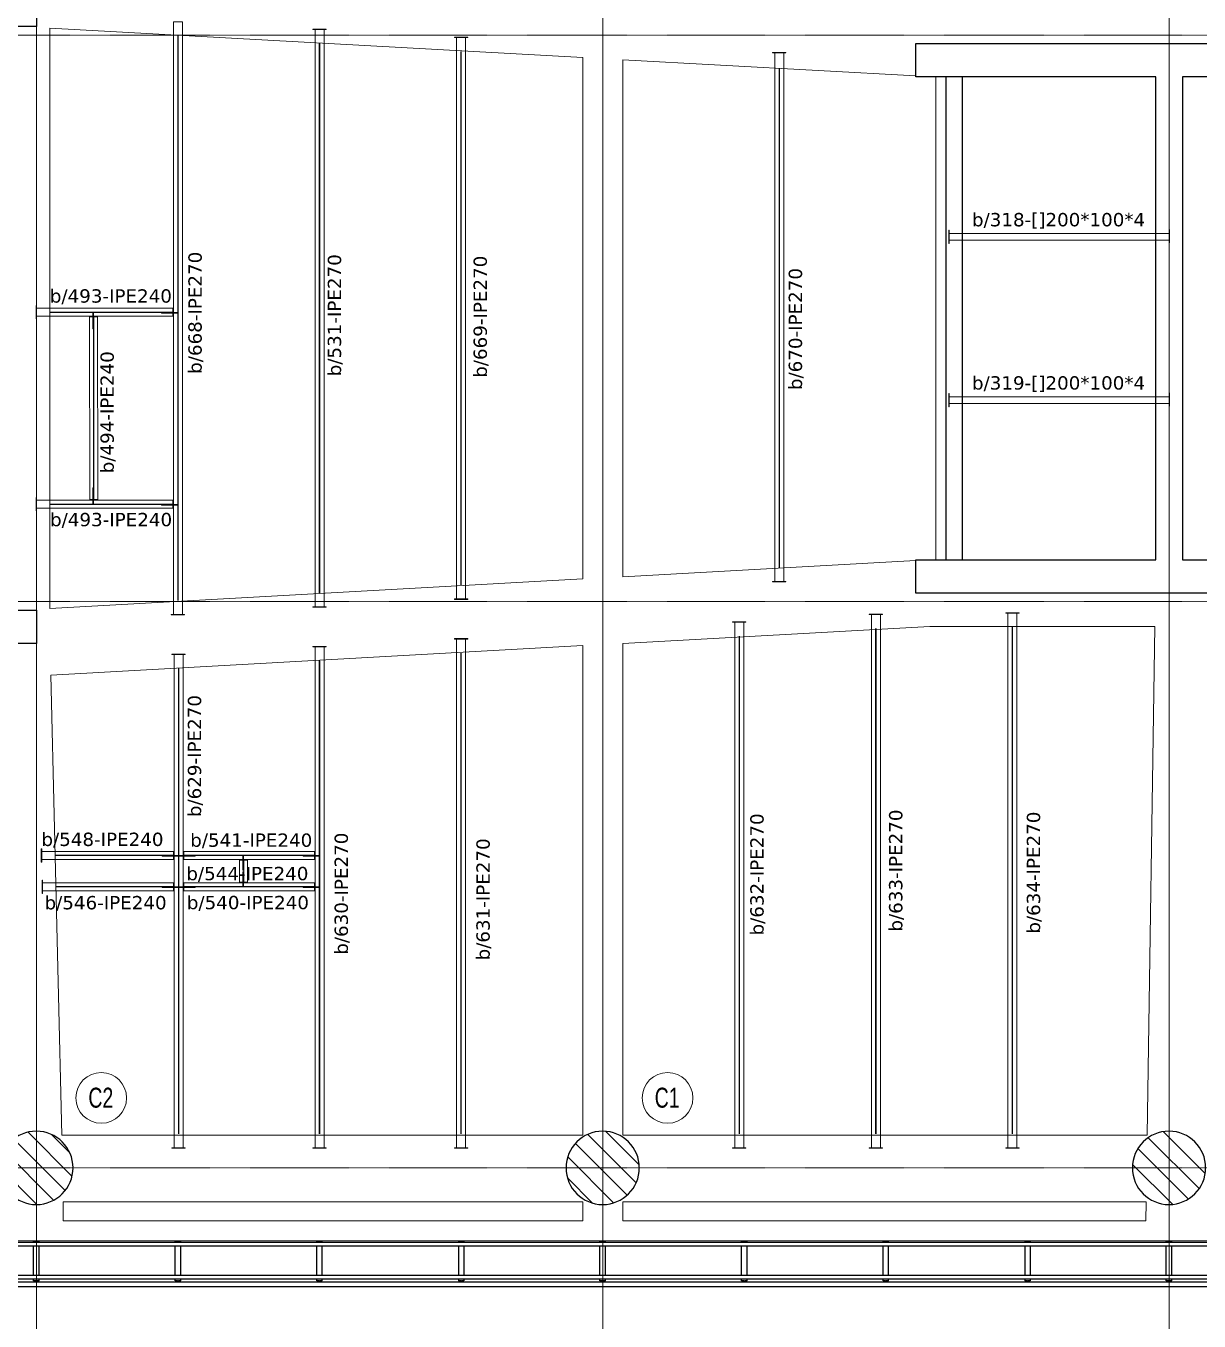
# Model space of a CAD drawing. Header units: millimetres. Extents: x -900 to 75397, y -21218 to 30654.
# Drawn here: x 20300 to 37909, y -2299 to 17138 of the extents above; entities that cross this region are included whole.
import ezdxf
from ezdxf.enums import TextEntityAlignment as Align

# ---------------------------------------------------------------- set-up
doc = ezdxf.new("R2010")
doc.units = ezdxf.units.MM
doc.header["$LTSCALE"] = 0.9
doc.linetypes.add('Grid Line', pattern=[3.33375, 1.905, -0.47625, 0.47625, -0.47625])
for name, color, linetype, lineweight in [('0-3', 250, 'Continuous', 5), ('A_ALMA', 255, 'Continuous', 5), ('E_COLUMNAS', 1, 'Continuous', 18), ('E_COLUMNAS-3', 1, 'Continuous', 35), ('E_COLUMNAS-4', 1, 'Continuous', 25), ('E_EJES-1', 8, 'Grid Line', 9), ('E_MUROS-1', 2, 'Continuous', 25), ('E_TEXTO', 3, 'Continuous', 9), ('E_VIGAS', 5, 'Continuous', 9), ('E_VIGAS-1', 5, 'Continuous', 25), ('E_VIGAS-2', 1, 'Continuous', 25), ('P-PLATINA', 6, 'Continuous', 15), ('VIGAS_HCB', 253, 'Continuous', 15)]:
    doc.layers.add(name, color=color, linetype=linetype, lineweight=lineweight)
doc.styles.add('Arial Narrow', font='', dxfattribs={"width": 0.85, "height": 0.3})
doc.styles.add('VERDANA', font='verdana.ttf')
doc.styles.get('Arial Narrow').set_extended_font_data('Arial Narrow')

# ---------------------------------------------------------------- blocks, each defined once
blk = doc.blocks.new('EST_SFM_VIGA-METALICA-SECCION-C - EST_SFM_VIGA-METALICA-UPN100-1527742-PLANTA DE PISO 14 N_E_ _56_55m')
at = {"layer": 'E_VIGAS-2'}
for p, q in [((34.044, 0.018), (-34.827, 0.018)), ((-34.827, -0.032), (34.044, -0.032))]:
    blk.add_line(p, q, dxfattribs=at)
blk = doc.blocks.new('EST_SFM_VIGA-METALICA-SECCION-C - EST_SFM_VIGA-METALICA-UPN100-1527772-PLANTA DE PISO 14 N_E_ _56_55m')
at = {"layer": 'E_VIGAS-2'}
for p, q in [((34.942, 0.032), (-34.929, 0.032)), ((-34.929, -0.018), (34.942, -0.018))]:
    blk.add_line(p, q, dxfattribs=at)
blk = doc.blocks.new('DCTIB_CNI_EST_MOD-1A-FAC_0001_rvt-2-PLANTA DE PISO 14 N_E_ _56_55m')
at = {"layer": 'E_VIGAS-1'}
for p, q in [((-57.203, 139.567), (-57.121, 139.567)), ((-57.203, 139.545), (-57.203, 139.567)), ((-57.121, 139.545), (-57.121, 139.567)), ((-55.078, 139.567), (-54.996, 139.567)), ((-55.078, 139.545), (-55.078, 139.567)), ((-54.996, 139.545), (-54.996, 139.567)), ((-52.953, 139.567), (-52.871, 139.567)), ((-52.953, 139.545), (-52.953, 139.567)), ((-52.871, 139.545), (-52.871, 139.567)), ((-50.828, 139.567), (-50.746, 139.567)), ((-50.828, 139.567), (-50.828, 139.545)), ((-50.746, 139.567), (-50.746, 139.545)), ((-48.703, 139.567), (-48.621, 139.567)), ((-48.703, 139.545), (-48.703, 139.567)), ((-48.621, 139.545), (-48.621, 139.567)), ((-46.578, 139.567), (-46.496, 139.567)), ((-46.578, 139.545), (-46.578, 139.567)), ((-46.496, 139.545), (-46.496, 139.567)), ((-44.453, 139.567), (-44.371, 139.567)), ((-44.453, 139.545), (-44.453, 139.567)), ((-44.371, 139.545), (-44.371, 139.567)), ((-42.328, 139.567), (-42.246, 139.567)), ((-42.328, 139.567), (-42.328, 139.545)), ((-42.246, 139.567), (-42.246, 139.545)), ((-40.203, 139.567), (-40.121, 139.567)), ((-40.203, 139.545), (-40.203, 139.567)), ((-40.121, 139.545), (-40.121, 139.567)), ((-57.203, 139.045), (-57.203, 139.495)), ((-57.121, 139.045), (-57.121, 139.495)), ((-55.078, 139.045), (-55.078, 139.495)), ((-54.996, 139.045), (-54.996, 139.495)), ((-52.953, 139.045), (-52.953, 139.495)), ((-52.871, 139.045), (-52.871, 139.495)), ((-50.828, 139.495), (-50.828, 139.045)), ((-50.746, 139.495), (-50.746, 139.045)), ((-48.703, 139.045), (-48.703, 139.495)), ((-48.621, 139.045), (-48.621, 139.495)), ((-46.578, 139.045), (-46.578, 139.495)), ((-46.496, 139.045), (-46.496, 139.495)), ((-44.453, 139.045), (-44.453, 139.495)), ((-44.371, 139.045), (-44.371, 139.495)), ((-42.328, 139.495), (-42.328, 139.045)), ((-42.246, 139.495), (-42.246, 139.045)), ((-40.203, 139.045), (-40.203, 139.495)), ((-40.121, 139.045), (-40.121, 139.495)), ((-57.203, 138.967), (-57.203, 138.995)), ((-57.121, 138.967), (-57.121, 138.995)), ((-55.078, 138.967), (-55.078, 138.995)), ((-54.996, 138.967), (-54.996, 138.995)), ((-52.953, 138.967), (-52.953, 138.995)), ((-52.871, 138.967), (-52.871, 138.995)), ((-50.828, 138.995), (-50.828, 138.967)), ((-50.746, 138.995), (-50.746, 138.967)), ((-48.703, 138.967), (-48.703, 138.995)), ((-48.621, 138.967), (-48.621, 138.995)), ((-46.578, 138.967), (-46.578, 138.995)), ((-46.496, 138.967), (-46.496, 138.995)), ((-44.453, 138.967), (-44.453, 138.995)), ((-44.371, 138.967), (-44.371, 138.995)), ((-42.328, 138.995), (-42.328, 138.967)), ((-42.246, 138.995), (-42.246, 138.967)), ((-40.203, 138.967), (-40.203, 138.995)), ((-40.121, 138.967), (-40.121, 138.995)), ((-70.353, 138.882), (-9.971, 138.882)), ((-9.977, 138.947), (-70.348, 138.947)), ((-57.203, 138.966), (-57.203, 138.967)), ((-57.203, 138.967), (-57.121, 138.967)), ((-57.176, 138.966), (-57.203, 138.966)), ((-57.165, 138.961), (-57.165, 138.966)), ((-57.165, 138.947), (-57.165, 138.961)), ((-57.16, 138.966), (-57.16, 138.961)), ((-57.16, 138.961), (-57.16, 138.947)), ((-57.121, 138.966), (-57.149, 138.966)), ((-57.121, 138.967), (-57.121, 138.966)), ((-55.078, 138.966), (-55.078, 138.967)), ((-55.078, 138.967), (-54.996, 138.967)), ((-55.05, 138.966), (-55.078, 138.966)), ((-55.04, 138.961), (-55.04, 138.966)), ((-55.04, 138.947), (-55.04, 138.961)), ((-55.035, 138.966), (-55.035, 138.961)), ((-55.035, 138.961), (-55.035, 138.947)), ((-54.996, 138.966), (-55.024, 138.966)), ((-54.996, 138.967), (-54.996, 138.966)), ((-52.953, 138.966), (-52.953, 138.967)), ((-52.953, 138.967), (-52.871, 138.967)), ((-52.925, 138.966), (-52.953, 138.966)), ((-52.915, 138.961), (-52.915, 138.966)), ((-52.915, 138.947), (-52.915, 138.961)), ((-52.91, 138.966), (-52.91, 138.961)), ((-52.91, 138.961), (-52.91, 138.947)), ((-52.871, 138.966), (-52.899, 138.966)), ((-52.871, 138.967), (-52.871, 138.966)), ((-50.828, 138.967), (-50.746, 138.967)), ((-50.828, 138.966), (-50.828, 138.967)), ((-50.8, 138.966), (-50.828, 138.966)), ((-50.79, 138.961), (-50.79, 138.966)), ((-50.79, 138.947), (-50.79, 138.961)), ((-50.785, 138.966), (-50.785, 138.961)), ((-50.785, 138.961), (-50.785, 138.947)), ((-50.746, 138.966), (-50.774, 138.966)), ((-50.746, 138.967), (-50.746, 138.966)), ((-48.703, 138.966), (-48.703, 138.967)), ((-48.703, 138.967), (-48.621, 138.967)), ((-48.676, 138.966), (-48.703, 138.966)), ((-48.665, 138.961), (-48.665, 138.966)), ((-48.665, 138.947), (-48.665, 138.961)), ((-48.66, 138.966), (-48.66, 138.961)), ((-48.66, 138.961), (-48.66, 138.947)), ((-48.621, 138.966), (-48.649, 138.966)), ((-48.621, 138.967), (-48.621, 138.966)), ((-46.578, 138.966), (-46.578, 138.967)), ((-46.578, 138.967), (-46.496, 138.967)), ((-46.55, 138.966), (-46.578, 138.966)), ((-46.54, 138.961), (-46.54, 138.966)), ((-46.54, 138.947), (-46.54, 138.961)), ((-46.535, 138.966), (-46.535, 138.961)), ((-46.535, 138.961), (-46.535, 138.947)), ((-46.496, 138.966), (-46.524, 138.966)), ((-46.496, 138.967), (-46.496, 138.966)), ((-44.453, 138.966), (-44.453, 138.967)), ((-44.453, 138.967), (-44.371, 138.967)), ((-44.425, 138.966), (-44.453, 138.966)), ((-44.415, 138.961), (-44.415, 138.966)), ((-44.415, 138.947), (-44.415, 138.961)), ((-44.41, 138.966), (-44.41, 138.961)), ((-44.41, 138.961), (-44.41, 138.947)), ((-44.371, 138.966), (-44.399, 138.966)), ((-44.371, 138.967), (-44.371, 138.966)), ((-42.328, 138.967), (-42.246, 138.967)), ((-42.328, 138.966), (-42.328, 138.967)), ((-42.3, 138.966), (-42.328, 138.966)), ((-42.29, 138.961), (-42.29, 138.966)), ((-42.29, 138.947), (-42.29, 138.961)), ((-42.285, 138.966), (-42.285, 138.961)), ((-42.285, 138.961), (-42.285, 138.947)), ((-42.246, 138.966), (-42.274, 138.966)), ((-42.246, 138.967), (-42.246, 138.966)), ((-40.203, 138.966), (-40.203, 138.967)), ((-40.203, 138.967), (-40.121, 138.967)), ((-40.176, 138.966), (-40.203, 138.966)), ((-40.165, 138.961), (-40.165, 138.966)), ((-40.165, 138.947), (-40.165, 138.961)), ((-40.16, 138.966), (-40.16, 138.961)), ((-40.16, 138.961), (-40.16, 138.947)), ((-40.121, 138.966), (-40.149, 138.966)), ((-40.121, 138.967), (-40.121, 138.966))]:
    blk.add_line(p, q, dxfattribs=at)
for points, knots in [([(-57.176, 138.966), (-57.175, 138.966), (-57.173, 138.966), (-57.171, 138.966), (-57.168, 138.965), (-57.167, 138.964), (-57.165, 138.963), (-57.165, 138.962), (-57.165, 138.961)], [0, 0, 0, 0, 0.142857, 0.285714, 0.428571, 0.571429, 0.785714, 1, 1, 1, 1]), ([(-57.165, 138.961), (-57.165, 138.962), (-57.165, 138.963), (-57.167, 138.965), (-57.168, 138.965), (-57.17, 138.966), (-57.171, 138.966), (-57.173, 138.966), (-57.174, 138.966), (-57.176, 138.966)], [0, 0, 0, 0, 0.285714, 0.428571, 0.571429, 0.678571, 0.732143, 0.785714, 1, 1, 1, 1]), ([(-57.149, 138.966), (-57.15, 138.966), (-57.152, 138.966), (-57.154, 138.966), (-57.156, 138.965), (-57.158, 138.964), (-57.16, 138.963), (-57.16, 138.962), (-57.16, 138.961)], [0, 0, 0, 0, 0.142857, 0.285714, 0.428571, 0.571429, 0.785714, 1, 1, 1, 1]), ([(-57.16, 138.961), (-57.16, 138.962), (-57.159, 138.963), (-57.158, 138.965), (-57.156, 138.965), (-57.155, 138.966), (-57.154, 138.966), (-57.152, 138.966), (-57.15, 138.966), (-57.149, 138.966)], [0, 0, 0, 0, 0.285714, 0.428571, 0.571429, 0.678571, 0.732143, 0.785714, 1, 1, 1, 1]), ([(-55.05, 138.966), (-55.049, 138.966), (-55.048, 138.966), (-55.045, 138.966), (-55.043, 138.965), (-55.041, 138.964), (-55.04, 138.963), (-55.04, 138.962), (-55.04, 138.961)], [0, 0, 0, 0, 0.142857, 0.285714, 0.428571, 0.571429, 0.785714, 1, 1, 1, 1]), ([(-55.04, 138.961), (-55.04, 138.962), (-55.04, 138.963), (-55.042, 138.965), (-55.043, 138.965), (-55.045, 138.966), (-55.046, 138.966), (-55.047, 138.966), (-55.049, 138.966), (-55.05, 138.966)], [0, 0, 0, 0, 0.285714, 0.428571, 0.571429, 0.678571, 0.732143, 0.785714, 1, 1, 1, 1]), ([(-55.024, 138.966), (-55.025, 138.966), (-55.026, 138.966), (-55.029, 138.966), (-55.031, 138.965), (-55.033, 138.964), (-55.034, 138.963), (-55.035, 138.962), (-55.035, 138.961)], [0, 0, 0, 0, 0.142857, 0.285714, 0.428571, 0.571429, 0.785714, 1, 1, 1, 1]), ([(-55.035, 138.961), (-55.035, 138.962), (-55.034, 138.963), (-55.033, 138.965), (-55.031, 138.965), (-55.03, 138.966), (-55.029, 138.966), (-55.027, 138.966), (-55.025, 138.966), (-55.024, 138.966)], [0, 0, 0, 0, 0.285714, 0.428571, 0.571429, 0.678571, 0.732143, 0.785714, 1, 1, 1, 1]), ([(-52.925, 138.966), (-52.924, 138.966), (-52.923, 138.966), (-52.92, 138.966), (-52.918, 138.965), (-52.916, 138.964), (-52.915, 138.963), (-52.915, 138.962), (-52.915, 138.961)], [0, 0, 0, 0, 0.142857, 0.285714, 0.428571, 0.571429, 0.785714, 1, 1, 1, 1]), ([(-52.915, 138.961), (-52.915, 138.962), (-52.915, 138.963), (-52.917, 138.965), (-52.918, 138.965), (-52.92, 138.966), (-52.921, 138.966), (-52.922, 138.966), (-52.924, 138.966), (-52.925, 138.966)], [0, 0, 0, 0, 0.285714, 0.428571, 0.571429, 0.678571, 0.732143, 0.785714, 1, 1, 1, 1]), ([(-52.899, 138.966), (-52.9, 138.966), (-52.901, 138.966), (-52.904, 138.966), (-52.906, 138.965), (-52.908, 138.964), (-52.909, 138.963), (-52.91, 138.962), (-52.91, 138.961)], [0, 0, 0, 0, 0.142857, 0.285714, 0.428571, 0.571429, 0.785714, 1, 1, 1, 1]), ([(-52.91, 138.961), (-52.91, 138.962), (-52.909, 138.963), (-52.908, 138.965), (-52.906, 138.965), (-52.905, 138.966), (-52.904, 138.966), (-52.902, 138.966), (-52.9, 138.966), (-52.899, 138.966)], [0, 0, 0, 0, 0.285714, 0.428571, 0.571429, 0.678571, 0.732143, 0.785714, 1, 1, 1, 1]), ([(-50.79, 138.961), (-50.79, 138.962), (-50.79, 138.963), (-50.792, 138.965), (-50.793, 138.965), (-50.795, 138.966), (-50.796, 138.966), (-50.797, 138.966), (-50.799, 138.966), (-50.8, 138.966)], [0, 0, 0, 0, 0.285714, 0.428571, 0.571429, 0.678571, 0.732143, 0.785714, 1, 1, 1, 1]), ([(-50.8, 138.966), (-50.799, 138.966), (-50.798, 138.966), (-50.795, 138.966), (-50.793, 138.965), (-50.791, 138.964), (-50.79, 138.963), (-50.79, 138.962), (-50.79, 138.961)], [0, 0, 0, 0, 0.142857, 0.285714, 0.428571, 0.571429, 0.785714, 1, 1, 1, 1]), ([(-50.785, 138.961), (-50.785, 138.962), (-50.784, 138.963), (-50.783, 138.965), (-50.781, 138.965), (-50.78, 138.966), (-50.779, 138.966), (-50.777, 138.966), (-50.775, 138.966), (-50.774, 138.966)], [0, 0, 0, 0, 0.285714, 0.428571, 0.571429, 0.678571, 0.732143, 0.785714, 1, 1, 1, 1]), ([(-50.774, 138.966), (-50.775, 138.966), (-50.776, 138.966), (-50.779, 138.966), (-50.781, 138.965), (-50.783, 138.964), (-50.784, 138.963), (-50.785, 138.962), (-50.785, 138.961)], [0, 0, 0, 0, 0.142857, 0.285714, 0.428571, 0.571429, 0.785714, 1, 1, 1, 1]), ([(-48.676, 138.966), (-48.675, 138.966), (-48.673, 138.966), (-48.671, 138.966), (-48.668, 138.965), (-48.667, 138.964), (-48.665, 138.963), (-48.665, 138.962), (-48.665, 138.961)], [0, 0, 0, 0, 0.142857, 0.285714, 0.428571, 0.571429, 0.785714, 1, 1, 1, 1]), ([(-48.665, 138.961), (-48.665, 138.962), (-48.665, 138.963), (-48.667, 138.965), (-48.668, 138.965), (-48.67, 138.966), (-48.671, 138.966), (-48.673, 138.966), (-48.674, 138.966), (-48.676, 138.966)], [0, 0, 0, 0, 0.285714, 0.428571, 0.571429, 0.678571, 0.732143, 0.785714, 1, 1, 1, 1]), ([(-48.649, 138.966), (-48.65, 138.966), (-48.652, 138.966), (-48.654, 138.966), (-48.656, 138.965), (-48.658, 138.964), (-48.66, 138.963), (-48.66, 138.962), (-48.66, 138.961)], [0, 0, 0, 0, 0.142857, 0.285714, 0.428571, 0.571429, 0.785714, 1, 1, 1, 1]), ([(-48.66, 138.961), (-48.66, 138.962), (-48.659, 138.963), (-48.658, 138.965), (-48.656, 138.965), (-48.655, 138.966), (-48.654, 138.966), (-48.652, 138.966), (-48.65, 138.966), (-48.649, 138.966)], [0, 0, 0, 0, 0.285714, 0.428571, 0.571429, 0.678571, 0.732143, 0.785714, 1, 1, 1, 1]), ([(-46.55, 138.966), (-46.549, 138.966), (-46.548, 138.966), (-46.545, 138.966), (-46.543, 138.965), (-46.541, 138.964), (-46.54, 138.963), (-46.54, 138.962), (-46.54, 138.961)], [0, 0, 0, 0, 0.142857, 0.285714, 0.428571, 0.571429, 0.785714, 1, 1, 1, 1]), ([(-46.54, 138.961), (-46.54, 138.962), (-46.54, 138.963), (-46.542, 138.965), (-46.543, 138.965), (-46.545, 138.966), (-46.546, 138.966), (-46.547, 138.966), (-46.549, 138.966), (-46.55, 138.966)], [0, 0, 0, 0, 0.285714, 0.428571, 0.571429, 0.678571, 0.732143, 0.785714, 1, 1, 1, 1]), ([(-46.524, 138.966), (-46.525, 138.966), (-46.526, 138.966), (-46.529, 138.966), (-46.531, 138.965), (-46.533, 138.964), (-46.534, 138.963), (-46.535, 138.962), (-46.535, 138.961)], [0, 0, 0, 0, 0.142857, 0.285714, 0.428571, 0.571429, 0.785714, 1, 1, 1, 1]), ([(-46.535, 138.961), (-46.535, 138.962), (-46.534, 138.963), (-46.533, 138.965), (-46.531, 138.965), (-46.53, 138.966), (-46.529, 138.966), (-46.527, 138.966), (-46.525, 138.966), (-46.524, 138.966)], [0, 0, 0, 0, 0.285714, 0.428571, 0.571429, 0.678571, 0.732143, 0.785714, 1, 1, 1, 1]), ([(-44.425, 138.966), (-44.424, 138.966), (-44.423, 138.966), (-44.42, 138.966), (-44.418, 138.965), (-44.416, 138.964), (-44.415, 138.963), (-44.415, 138.962), (-44.415, 138.961)], [0, 0, 0, 0, 0.142857, 0.285714, 0.428571, 0.571429, 0.785714, 1, 1, 1, 1]), ([(-44.415, 138.961), (-44.415, 138.962), (-44.415, 138.963), (-44.417, 138.965), (-44.418, 138.965), (-44.42, 138.966), (-44.421, 138.966), (-44.422, 138.966), (-44.424, 138.966), (-44.425, 138.966)], [0, 0, 0, 0, 0.285714, 0.428571, 0.571429, 0.678571, 0.732143, 0.785714, 1, 1, 1, 1]), ([(-44.399, 138.966), (-44.4, 138.966), (-44.401, 138.966), (-44.404, 138.966), (-44.406, 138.965), (-44.408, 138.964), (-44.409, 138.963), (-44.41, 138.962), (-44.41, 138.961)], [0, 0, 0, 0, 0.142857, 0.285714, 0.428571, 0.571429, 0.785714, 1, 1, 1, 1]), ([(-44.41, 138.961), (-44.41, 138.962), (-44.409, 138.963), (-44.408, 138.965), (-44.406, 138.965), (-44.405, 138.966), (-44.404, 138.966), (-44.402, 138.966), (-44.4, 138.966), (-44.399, 138.966)], [0, 0, 0, 0, 0.285714, 0.428571, 0.571429, 0.678571, 0.732143, 0.785714, 1, 1, 1, 1]), ([(-42.29, 138.961), (-42.29, 138.962), (-42.29, 138.963), (-42.292, 138.965), (-42.293, 138.965), (-42.295, 138.966), (-42.296, 138.966), (-42.297, 138.966), (-42.299, 138.966), (-42.3, 138.966)], [0, 0, 0, 0, 0.285714, 0.428571, 0.571429, 0.678571, 0.732143, 0.785714, 1, 1, 1, 1]), ([(-42.3, 138.966), (-42.299, 138.966), (-42.298, 138.966), (-42.295, 138.966), (-42.293, 138.965), (-42.291, 138.964), (-42.29, 138.963), (-42.29, 138.962), (-42.29, 138.961)], [0, 0, 0, 0, 0.142857, 0.285714, 0.428571, 0.571429, 0.785714, 1, 1, 1, 1]), ([(-42.285, 138.961), (-42.285, 138.962), (-42.284, 138.963), (-42.283, 138.965), (-42.281, 138.965), (-42.28, 138.966), (-42.279, 138.966), (-42.277, 138.966), (-42.275, 138.966), (-42.274, 138.966)], [0, 0, 0, 0, 0.285714, 0.428571, 0.571429, 0.678571, 0.732143, 0.785714, 1, 1, 1, 1]), ([(-42.274, 138.966), (-42.275, 138.966), (-42.276, 138.966), (-42.279, 138.966), (-42.281, 138.965), (-42.283, 138.964), (-42.284, 138.963), (-42.285, 138.962), (-42.285, 138.961)], [0, 0, 0, 0, 0.142857, 0.285714, 0.428571, 0.571429, 0.785714, 1, 1, 1, 1]), ([(-40.176, 138.966), (-40.175, 138.966), (-40.173, 138.966), (-40.171, 138.966), (-40.168, 138.965), (-40.167, 138.964), (-40.165, 138.963), (-40.165, 138.962), (-40.165, 138.961)], [0, 0, 0, 0, 0.142857, 0.285714, 0.428571, 0.571429, 0.785714, 1, 1, 1, 1]), ([(-40.165, 138.961), (-40.165, 138.962), (-40.165, 138.963), (-40.167, 138.965), (-40.168, 138.965), (-40.17, 138.966), (-40.171, 138.966), (-40.173, 138.966), (-40.174, 138.966), (-40.176, 138.966)], [0, 0, 0, 0, 0.285714, 0.428571, 0.571429, 0.678571, 0.732143, 0.785714, 1, 1, 1, 1]), ([(-40.149, 138.966), (-40.15, 138.966), (-40.152, 138.966), (-40.154, 138.966), (-40.156, 138.965), (-40.158, 138.964), (-40.16, 138.963), (-40.16, 138.962), (-40.16, 138.961)], [0, 0, 0, 0, 0.142857, 0.285714, 0.428571, 0.571429, 0.785714, 1, 1, 1, 1]), ([(-40.16, 138.961), (-40.16, 138.962), (-40.159, 138.963), (-40.158, 138.965), (-40.156, 138.965), (-40.155, 138.966), (-40.154, 138.966), (-40.152, 138.966), (-40.15, 138.966), (-40.149, 138.966)], [0, 0, 0, 0, 0.285714, 0.428571, 0.571429, 0.678571, 0.732143, 0.785714, 1, 1, 1, 1])]:
    blk.add_open_spline(points, degree=3, knots=knots, dxfattribs=at)
for name, p in [('EST_SFM_VIGA-METALICA-SECCION-C - EST_SFM_VIGA-METALICA-UPN100-1527742-PLANTA DE PISO 14 N_E_ _56_55m', (-39.77, 139.527)), ('EST_SFM_VIGA-METALICA-SECCION-C - EST_SFM_VIGA-METALICA-UPN100-1527772-PLANTA DE PISO 14 N_E_ _56_55m', (-40.169, 139.013))]:
    blk.add_blockref(name, p, dxfattribs=at)
blk = doc.blocks.new('EST_SCM_COLUMNA-SECCION-CIRCULAR - EST_SCM_COLUMNA-CONCRETO-CIRCULAR_Ø_110cm-V38-PLANTA DE PISO 14 N_E_ _56_55m')
at = {"layer": 'E_COLUMNAS'}
h = blk.add_hatch(dxfattribs=at)
h.set_pattern_fill('FP_8', color=256, style=0, pattern_type=2)
h.set_pattern_definition([(135, (57.162, -140.662), (-0.15909903, -0.15909903), [])])
h.paths.add_polyline_path([(-0.041, -0.548), (0.041, -0.548), (0.122, -0.536), (0.201, -0.512), (0.275, -0.476), (0.343, -0.43), (0.403, -0.374), (0.454, -0.31), (0.496, -0.239), (0.526, -0.162), (0.544, -0.082), (0.55, 0), (0.544, 0.082), (0.526, 0.162), (0.496, 0.239), (0.454, 0.31), (0.403, 0.374), (0.343, 0.43), (0.271, 0.478), (0.201, 0.512), (0.122, 0.536), (0.041, 0.548), (-0.041, 0.548), (-0.122, 0.536), (-0.201, 0.512), (-0.275, 0.476), (-0.343, 0.43), (-0.403, 0.374), (-0.454, 0.31), (-0.496, 0.239), (-0.526, 0.162), (-0.544, 0.082), (-0.55, 0), (-0.544, -0.082), (-0.526, -0.162), (-0.496, -0.239), (-0.454, -0.31), (-0.403, -0.374), (-0.343, -0.43), (-0.275, -0.476), (-0.201, -0.512), (-0.122, -0.536), (-0.06, -0.546)])
at = {"layer": 'E_COLUMNAS-4'}
for start, end in [(360, 180), (180, 360)]:
    blk.add_arc((0, 0), 0.55, start, end, dxfattribs=at)
blk = doc.blocks.new('EST_SCM_COLUMNA-SECCION-CIRCULAR - EST_SCM_COLUMNA-CONCRETO-CIRCULAR_Ø_110cm-V39-PLANTA DE PISO 14 N_E_ _56_55m')
at = {"layer": 'E_COLUMNAS'}
h = blk.add_hatch(dxfattribs=at)
h.set_pattern_fill('FP_9', color=256, style=0, pattern_type=2)
h.set_pattern_definition([(135, (48.662, -140.662), (-0.15909903, -0.15909903), [])])
h.paths.add_polyline_path([(-0.021, -0.548), (0.041, -0.548), (0.122, -0.536), (0.201, -0.512), (0.275, -0.476), (0.343, -0.43), (0.403, -0.374), (0.454, -0.31), (0.496, -0.239), (0.526, -0.162), (0.544, -0.082), (0.55, 0), (0.544, 0.082), (0.526, 0.162), (0.496, 0.239), (0.454, 0.31), (0.403, 0.374), (0.343, 0.43), (0.271, 0.478), (0.201, 0.512), (0.122, 0.536), (0.041, 0.548), (-0.041, 0.548), (-0.122, 0.536), (-0.201, 0.512), (-0.275, 0.476), (-0.343, 0.43), (-0.403, 0.374), (-0.454, 0.31), (-0.496, 0.239), (-0.526, 0.162), (-0.544, 0.082), (-0.55, 0), (-0.544, -0.082), (-0.526, -0.162), (-0.496, -0.239), (-0.454, -0.31), (-0.403, -0.374), (-0.343, -0.43), (-0.275, -0.476), (-0.201, -0.512), (-0.122, -0.536), (-0.041, -0.548)])
at = {"layer": 'E_COLUMNAS-4'}
for start, end in [(360, 180), (180, 360)]:
    blk.add_arc((0, 0), 0.55, start, end, dxfattribs=at)
blk = doc.blocks.new('EST_SCM_COLUMNA-SECCION-CIRCULAR - EST_SCM_COLUMNA-CONCRETO-CIRCULAR_Ø_110cm-V40-PLANTA DE PISO 14 N_E_ _56_55m')
at = {"layer": 'E_COLUMNAS'}
h = blk.add_hatch(dxfattribs=at)
h.set_pattern_fill('FP_10', color=256, style=0, pattern_type=2)
h.set_pattern_definition([(135, (40.162, -140.662), (-0.15909903, -0.15909903), [])])
h.paths.add_polyline_path([(-0.041, -0.548), (0.041, -0.548), (0.122, -0.536), (0.201, -0.512), (0.275, -0.476), (0.343, -0.43), (0.403, -0.374), (0.454, -0.31), (0.496, -0.239), (0.526, -0.162), (0.544, -0.082), (0.55, 0), (0.544, 0.082), (0.526, 0.162), (0.496, 0.239), (0.454, 0.31), (0.403, 0.374), (0.343, 0.43), (0.271, 0.478), (0.201, 0.512), (0.122, 0.536), (0.041, 0.548), (-0.041, 0.548), (-0.122, 0.536), (-0.201, 0.512), (-0.275, 0.476), (-0.343, 0.43), (-0.403, 0.374), (-0.454, 0.31), (-0.496, 0.239), (-0.526, 0.162), (-0.544, 0.082), (-0.55, 0), (-0.544, -0.082), (-0.526, -0.162), (-0.496, -0.239), (-0.454, -0.31), (-0.403, -0.374), (-0.343, -0.43), (-0.275, -0.476), (-0.201, -0.512), (-0.122, -0.536), (-0.06, -0.546)])
at = {"layer": 'E_COLUMNAS-4'}
for start, end in [(360, 180), (180, 360)]:
    blk.add_arc((0, 0), 0.55, start, end, dxfattribs=at)
blk = doc.blocks.new('CNI_TAG COLUMNAS CONCRETO MARCA - CNI_COLUMNA CONCRETO-582370-PLANTA DE PISO 14 N_E_ _56_55m')
at = {"layer": 'E_TEXTO'}
for start, end in [(360, 180), (180, 360)]:
    blk.add_arc((0.00026, -0.00015), 0.00254, start, end, dxfattribs=at)

msp = doc.modelspace()

# ---------------------------------------------------------------- linework, layer by layer
at = {"layer": 'A_ALMA'}
for p, q in [((22579.1, 8513.5), (22579.1, 16989.6)), ((22585.7, 8513.5), (22585.7, 16989.6)), ((24704.1, 8630.9), (24704.1, 16872)), ((24710.7, 8630.9), (24710.7, 16872)), ((26829.1, 8748.2), (26829.1, 16754.4)), ((26835.7, 8748.2), (26835.7, 16754.4)), ((31604.1, 9001.8), (31604.1, 16500.3)), ((31610.7, 9002.1), (31610.7, 16500)), ((20668.6, 12842.7), (22504.9, 12842.7)), ((20668.6, 12836.5), (22505.9, 12836.5)), ((21314.4, 10028.2), (21314.4, 12770.4)), ((21320.6, 10028.2), (21320.6, 12770.4)), ((20668.6, 9961.1), (22504.9, 9961.1)), ((20668.6, 9954.9), (22505.9, 9954.9)), ((31004.1, 510), (31004.1, 7978.3)), ((31010.7, 510), (31010.7, 7978.3)), ((33054.1, 510), (33054.1, 8096)), ((33060.7, 510), (33060.7, 8096)), ((35104.1, 510), (35104.1, 8115.2)), ((35110.7, 510), (35110.7, 8115.2)), ((24704.1, 512.8), (24704.1, 7609.3)), ((24710.7, 512.8), (24710.7, 7609.3)), ((26829.1, 510), (26829.1, 7726.7)), ((26835.7, 510), (26835.7, 7726.7)), ((22589.3, 510), (22589.3, 7492.5)), ((22595.9, 510), (22595.9, 7492.5)), ((20747.4, 4691.9), (22515.1, 4691.9)), ((20747.4, 4685.7), (22516.1, 4685.7)), ((22670.1, 4693), (24629.9, 4693)), ((22671.1, 4686.8), (24630.9, 4686.8)), ((23564.5, 4467), (23564.5, 4618.7)), ((23570.7, 4288.7), (23570.7, 4619.5)), ((23565.5, 4288.7), (23565.5, 4442.8)), ((20760.1, 4222.2), (22514.7, 4222.2)), ((20760.1, 4216), (22514.7, 4216)), ((22671.1, 4222.2), (24630.9, 4222.2)), ((22671.1, 4216), (24630.9, 4216))]:
    msp.add_line(p, q, dxfattribs=at)
at = {"layer": 'E_EJES-1'}
for p, q in [((20457.4, -4386.1), (20457.4, 29754.4)), ((28957.4, -4386.1), (28957.4, 29754.4)), ((37457.4, -4386.1), (37457.4, 29754.4)), ((20457.4, -4505.6), (20457.4, 29714.8)), ((28957.4, -4505.6), (28957.4, 29714.8)), ((37457.4, -4505.6), (37457.4, 29714.8)), ((0, 17000), (74491, 17000)), ((0, 8500), (74491, 8500)), ((0, 0), (74491, 0))]:
    msp.add_line(p, q, dxfattribs=at)
at = {"layer": 'E_MUROS-1'}
for points in [[(20457.5, 17630.2), (20457.5, 17130.2), (16057.5, 17130.2), (16057.5, 8370.2), (20457.6, 8370.2), (20457.6, 7870.2), (11957.6, 7870.2), (11957.6, 8370.2), (15657.5, 8370.2), (15657.5, 17130.2), (11957.5, 17130.2), (11957.5, 17630.2)], [(41257.5, 16875.2), (41257.5, 16375.2), (37657.5, 16375.2), (37657.5, 9125.2), (41257.6, 9125.2), (41257.6, 8625.2), (33657.6, 8625.2), (33657.6, 9125.2), (37257.5, 9125.2), (37257.5, 16375.2), (33657.5, 16375.2), (33657.5, 16875.2)], [(34107.6, 16375.2), (34107.6, 9125.2), (34357.6, 9125.2), (34357.6, 16375.2)]]:
    msp.add_lwpolyline(points, close=True, dxfattribs=at)
at = {"layer": 'E_VIGAS', "color": 30, "true_color": 0xf26722}
for points in [[(9558.4, 26595.9), (9558.5, -1095.9), (65358.6, -1095.8), (65358.6, 26595.9)], [(37130.1, 490.1), (37246, 8125.2), (33866.4, 8125.2), (29258.4, 7870.7), (29258.4, 490.1)], [(28658.4, 490.1), (28658.4, 7837.5), (20672.4, 7396.4), (20838.3, 490.1)], [(37115, -509.9), (29258.4, -509.9), (29258.4, -795.9), (37110.6, -795.9)]]:
    msp.add_lwpolyline(points, close=True, dxfattribs=at)
for points in [[(20658.6, 8397.2), (28658.4, 8839.1), (28658.4, 16663.4), (20658.6, 17106.2), (20658.6, 8397.2)], [(33658.6, 16386.6), (29258.4, 16630.2), (29258.4, 8872.2), (33658.6, 9115.2)], [(34358.6, 9125.2), (33958.6, 9125.2), (33958.6, 16375.2), (34358.6, 16375.2), (34358.6, 9125.2)], [(20858.4, -795.9), (28658.4, -795.9), (28658.4, -509.9), (20858.4, -509.9), (20858.4, -795.9)]]:
    msp.add_lwpolyline(points, dxfattribs=at)
at = {"layer": 'P-PLATINA'}
for points in [[(21304.5, 12593.5), (21314.5, 12593.5), (21314.5, 12837.5), (21304.5, 12837.5)], [(22579.1, 12836.5), (22579.1, 12826.5), (22335.1, 12826.5), (22335.1, 12836.5)], [(21304.5, 10205.1), (21314.5, 10205.1), (21314.5, 9961.1), (21304.5, 9961.1)], [(22579.1, 9954.9), (22579.1, 9944.9), (22335.1, 9944.9), (22335.1, 9954.9)], [(22346.3, 4685.7), (22346.3, 4675.7), (22590.3, 4675.7), (22590.3, 4685.7)], [(22596.9, 4686.8), (22596.9, 4676.8), (22840.9, 4676.8), (22840.9, 4686.8)], [(23564.5, 4467), (23564.5, 4686.8), (23554.5, 4686.8), (23554.5, 4467)], [(24705.1, 4686.8), (24705.1, 4676.8), (24461.1, 4676.8), (24461.1, 4686.8)], [(23554.5, 4442.8), (23564.5, 4442.8), (23564.5, 4223), (23554.5, 4223)], [(22344.9, 4216), (22344.9, 4206), (22588.9, 4206), (22588.9, 4216)], [(22595.5, 4216), (22595.5, 4206), (22839.5, 4206), (22839.5, 4216)], [(24703.7, 4216), (24703.7, 4206), (24459.7, 4206), (24459.7, 4216)]]:
    msp.add_lwpolyline(points, close=True, dxfattribs=at)
at = {"layer": 'VIGAS_HCB'}
for points in [[(22514.9, 17199.6), (22649.9, 17199.6), (22649.9, 8303.5), (22514.9, 8303.5)], [(24639.9, 8420.9), (24774.9, 8420.9), (24774.9, 17082), (24639.9, 17082)], [(26764.9, 8538.2), (26899.9, 8538.2), (26899.9, 16964.4), (26764.9, 16964.4)], [(31540, 16733.3), (31675, 16733.3), (31674.9, 8801.8), (31539.9, 8801.8)], [(34151.6, 14072.8), (34151.6, 13872.8), (34157.6, 13872.8), (34157.6, 14072.8)], [(37457.6, 13922.8), (34370.3, 13922.8), (34157.6, 13922.8), (34157.6, 14022.8), (37457.6, 14022.8)], [(37457.6, 14082.8), (37457.6, 13882.8), (37463.6, 13882.8), (37463.6, 14082.8)], [(22504.9, 12780.2), (20458.6, 12780.2), (20458.6, 12900.2), (22504.9, 12900.2)], [(21257.6, 10028.5), (21377.6, 10028.5), (21377.5, 12770.2), (21257.5, 12770.2)], [(34151.6, 11622.8), (34151.6, 11422.8), (34157.6, 11422.8), (34157.6, 11622.8)], [(37457.6, 11472.8), (34370.3, 11472.8), (34157.6, 11472.8), (34157.6, 11572.8), (37457.6, 11572.8)], [(37457.6, 11632.8), (37457.6, 11432.8), (37463.6, 11432.8), (37463.6, 11632.8)], [(20458.6, 10018.5), (22504.9, 10018.5), (22504.9, 9898.5), (20458.6, 9898.5)], [(30939.9, 300), (31074.9, 300), (31074.9, 8188.3), (30939.9, 8188.3)], [(32989.9, 300), (33124.9, 300), (33124.9, 8306), (32989.9, 8306)], [(35039.9, 300), (35174.9, 300), (35174.9, 8325.2), (35039.9, 8325.2)], [(24639.9, 7819.3), (24774.9, 7819.3), (24774.9, 300), (24639.9, 300)], [(26764.9, 7936.7), (26899.9, 7936.7), (26899.9, 300), (26764.9, 300)], [(22525.1, 7702.5), (22660.1, 7702.5), (22660.1, 300), (22525.1, 300)], [(22515.1, 4629.1), (20537.4, 4628.8), (20537.4, 4748.8), (22515.1, 4749.1)], [(24629.9, 4629.1), (22670.1, 4629.1), (22670.1, 4749.1), (24629.9, 4749.1)], [(23507.6, 4288.7), (23627.6, 4288.7), (23627.6, 4619.5), (23507.6, 4619.5)], [(22514.7, 4159.1), (20550.1, 4158.9), (20550.1, 4278.9), (22514.7, 4279.1)], [(24630.9, 4159.1), (22671.1, 4158.3), (22671.1, 4278.3), (24630.9, 4279.1)]]:
    msp.add_lwpolyline(points, close=True, dxfattribs=at)
at = {"layer": 'VIGAS_HCB', "color": 8}
for points in [[(24807.4, 17088), (24607.4, 17088), (24607.4, 17082), (24807.4, 17082)], [(26932.4, 16970.4), (26732.4, 16970.4), (26732.4, 16964.4), (26932.4, 16964.4)], [(31707.5, 16739.3), (31507.5, 16739.3), (31507.5, 16733.3), (31707.5, 16733.3)], [(20452.6, 12940.2), (20452.6, 12740.2), (20458.6, 12740.2), (20458.6, 12940.2)], [(20452.6, 10058.5), (20452.6, 9858.5), (20458.6, 9858.5), (20458.6, 10058.5)], [(31707.4, 8801.8), (31507.4, 8801.8), (31507.4, 8795.8), (31707.4, 8795.8)], [(24807.4, 8420.9), (24607.4, 8420.9), (24607.4, 8414.9), (24807.4, 8414.9)], [(26932.4, 8538.2), (26732.4, 8538.2), (26732.4, 8532.2), (26932.4, 8532.2)], [(22682.4, 8303.5), (22482.4, 8303.5), (22482.4, 8297.5), (22682.4, 8297.5)], [(31107.4, 8194.3), (30907.4, 8194.3), (30907.4, 8188.3), (31107.4, 8188.3)], [(33157.4, 8312), (32957.4, 8312), (32957.4, 8306), (33157.4, 8306)], [(35207.4, 8331.2), (35007.4, 8331.2), (35007.4, 8325.2), (35207.4, 8325.2)], [(24807.4, 7825.3), (24607.4, 7825.3), (24607.4, 7819.3), (24807.4, 7819.3)], [(26932.4, 7942.7), (26732.4, 7942.7), (26732.4, 7936.7), (26932.4, 7936.7)], [(22692.6, 7708.5), (22492.6, 7708.5), (22492.6, 7702.5), (22692.6, 7702.5)], [(20531.4, 4788.8), (20531.4, 4588.8), (20537.4, 4588.8), (20537.4, 4788.8)], [(20544.1, 4318.9), (20544.1, 4118.9), (20550.1, 4118.9), (20550.1, 4318.9)], [(22692.6, 300), (22492.6, 300), (22492.6, 294), (22692.6, 294)], [(24807.4, 300), (24607.4, 300), (24607.4, 294), (24807.4, 294)], [(26932.4, 300), (26732.4, 300), (26732.4, 294), (26932.4, 294)], [(31107.4, 300), (30907.4, 300), (30907.4, 294), (31107.4, 294)], [(33157.4, 300), (32957.4, 300), (32957.4, 294), (33157.4, 294)], [(35207.4, 300), (35007.4, 300), (35007.4, 294), (35207.4, 294)]]:
    msp.add_lwpolyline(points, close=True, dxfattribs=at)

# ---------------------------------------------------------------- block references
at = {"layer": '0-3', "xscale": 1000.000000000014, "yscale": 1000.000000000014, "zscale": 1000.000000000014}
msp.add_blockref('DCTIB_CNI_EST_MOD-1A-FAC_0001_rvt-2-PLANTA DE PISO 14 N_E_ _56_55m', (77619.5, -140662.4), dxfattribs=at)
at = {"layer": 'E_COLUMNAS-3', "xscale": 1000.000000000014, "yscale": 1000.000000000014, "zscale": 1000.000000000014}
for name, p in [('EST_SCM_COLUMNA-SECCION-CIRCULAR - EST_SCM_COLUMNA-CONCRETO-CIRCULAR_Ø_110cm-V38-PLANTA DE PISO 14 N_E_ _56_55m', (20457.4, 0)), ('EST_SCM_COLUMNA-SECCION-CIRCULAR - EST_SCM_COLUMNA-CONCRETO-CIRCULAR_Ø_110cm-V39-PLANTA DE PISO 14 N_E_ _56_55m', (28957.4, 0)), ('EST_SCM_COLUMNA-SECCION-CIRCULAR - EST_SCM_COLUMNA-CONCRETO-CIRCULAR_Ø_110cm-V40-PLANTA DE PISO 14 N_E_ _56_55m', (37457.4, 0))]:
    msp.add_blockref(name, p, dxfattribs=at)
at = {"layer": 'E_TEXTO', "xscale": 150000.0000000019, "yscale": 150000.0000000019, "zscale": 150000.0000000019}
for p in [(21392.5, 1072.2), (29892.5, 1072.2)]:
    msp.add_blockref('CNI_TAG COLUMNAS CONCRETO MARCA - CNI_COLUMNA CONCRETO-582370-PLANTA DE PISO 14 N_E_ _56_55m', p, dxfattribs=at)

# ---------------------------------------------------------------- texts
at = {"layer": 'E_TEXTO', "style": 'VERDANA'}
for s, p in [('b/318-[]200*100*4', (35799.6, 14130.2)), ('b/319-[]200*100*4', (35799.6, 11680.2))]:
    msp.add_text(s, height=200, dxfattribs=at).set_placement(p, align=Align.CENTER)
at = {"layer": 'E_TEXTO', "char_height": 200, "width": 1206.139, "attachment_point": 1, "rotation": 90, "style": 'VERDANA'}
for s, insert in [('b/668-IPE270', (22738.9, 11916.2)), ('b/531-IPE270', (24831, 11879.2)), ('b/669-IPE270', (27019.5, 11856.9)), ('b/670-IPE270', (31749.3, 11672.1)), ('b/494-IPE240', (21419.8, 10423.5)), ('b/629-IPE270', (22730.6, 5263.6)), ('b/632-IPE270', (31172.9, 3487.6)), ('b/633-IPE270', (33255.1, 3545.7)), ('b/634-IPE270', (35323.1, 3514.5)), ('b/630-IPE270', (24933.5, 3198.6)), ('b/631-IPE270', (27061.6, 3113.3))]:
    msp.add_mtext(s, dxfattribs=dict(at, insert=insert))
at = {"layer": 'E_TEXTO', "attachment_point": 1}
for s, insert, char_height, width, style in [('b/493-IPE240', (20659.3, 13185), 200, 1206.139, 'VERDANA'), ('b/493-IPE240', (20662.7, 9829.2), 200, 1206.139, 'VERDANA'), ('b/548-IPE240', (20533.2, 5030.7), 200, 1206.139, 'VERDANA'), ('b/541-IPE240', (22766.2, 5018.6), 200, 1206.139, 'VERDANA'), ('b/544-IPE240', (22708.4, 4517.3), 200, 1206.139, 'VERDANA'), ('b/546-IPE240', (20580, 4080.1), 200, 1206.139, 'VERDANA'), ('b/540-IPE240', (22715.8, 4082.3), 200, 1206.139, 'VERDANA'), ('C2', (21238.2, 1203.5), 300, 459.968, 'Arial Narrow'), ('C1', (29738.2, 1203.5), 300, 459.968, 'Arial Narrow')]:
    msp.add_mtext(s, dxfattribs=dict(at, insert=insert, char_height=char_height, width=width, style=style))

doc.saveas('drawing.dxf')
